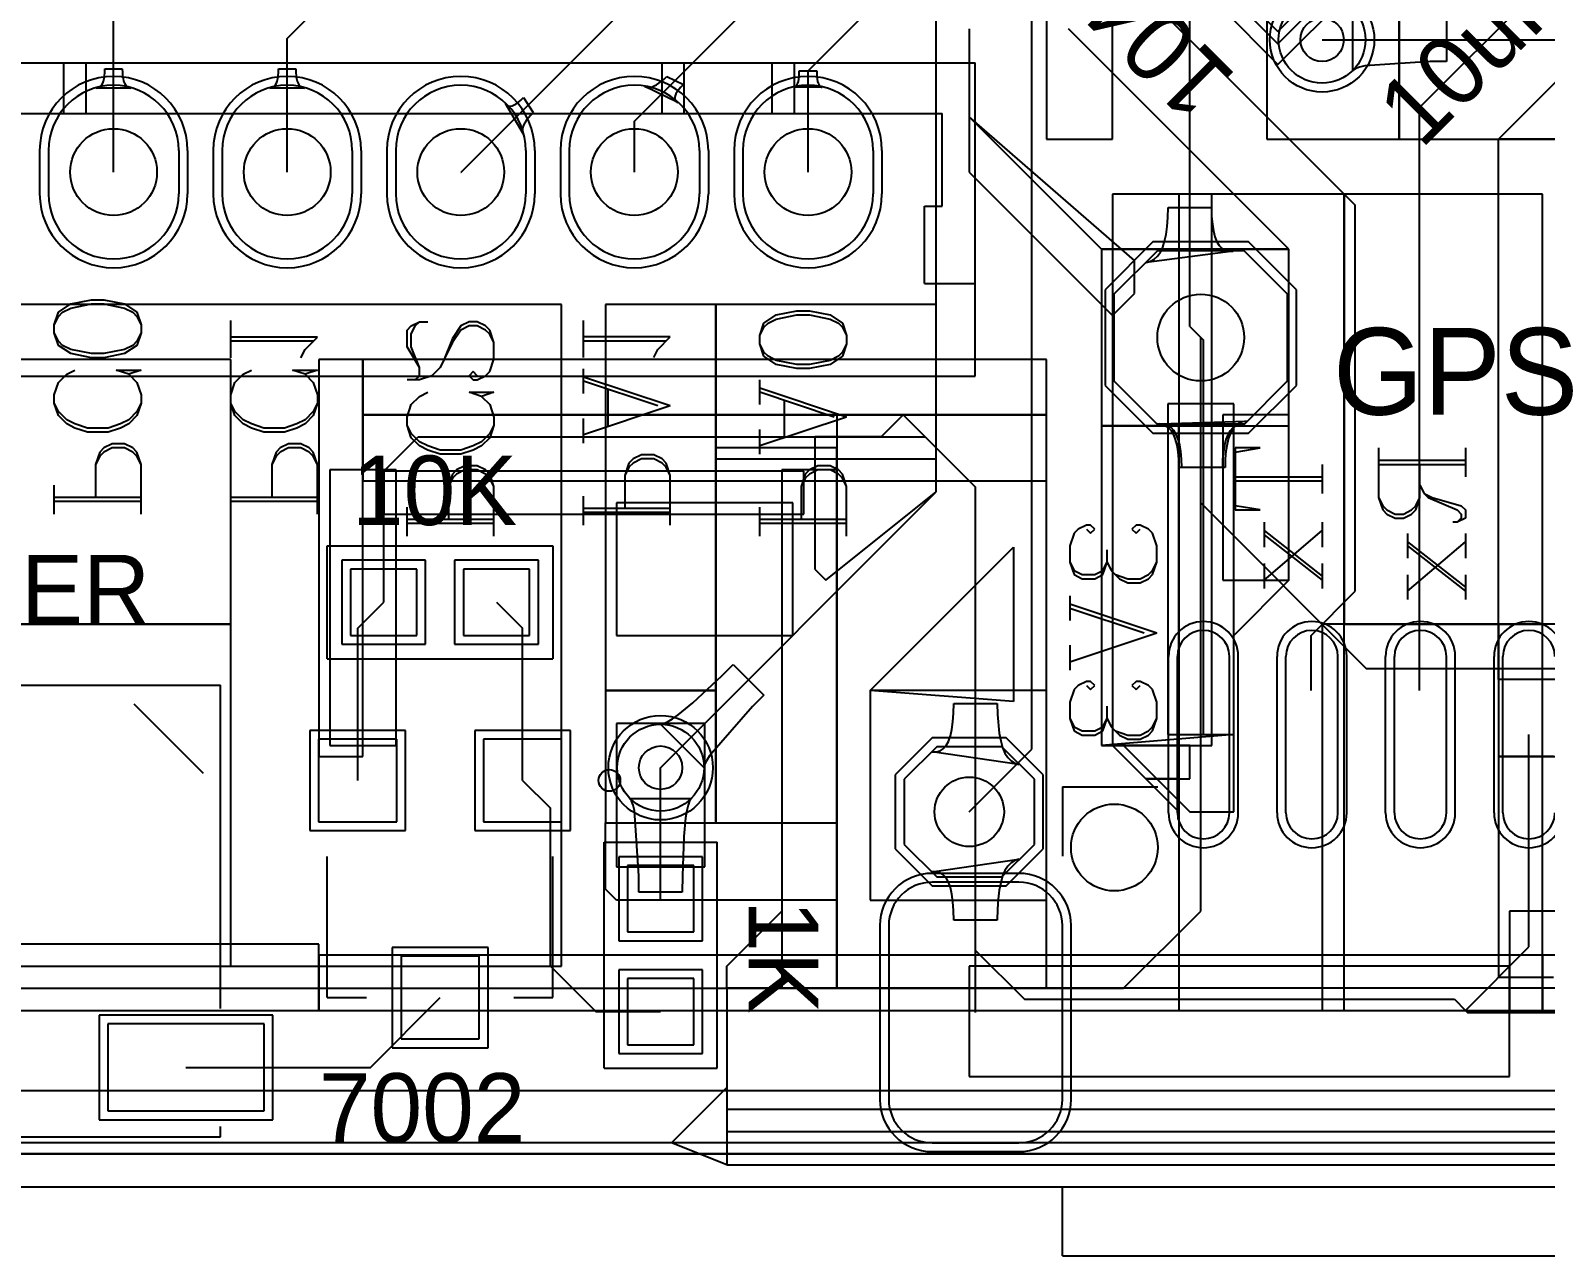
# Model space of a CAD drawing. Header units: millimetres. Extents: x 57.6 to 115.3, y 47.5 to 119.3.
# Drawn here: x 70.72 to 88.17, y 47.47 to 61.58 of the extents above; entities that cross this region are included whole.
import ezdxf

# ---------------------------------------------------------------- set-up
doc = ezdxf.new("R2010")
doc.units = ezdxf.units.MM
for name, color, linetype in [('BottomLayer', 5, 'Continuous'), ('BottomOverlay', 54, 'Continuous'), ('BottomSolder', 6, 'Continuous'), ('PadHoleLayer', 156, 'Continuous'), ('TopLayer', 1, 'Continuous'), ('TopOverlay', 2, 'Continuous'), ('TopSolder', 216, 'Continuous'), ('ViaHoleLayer', 16, 'Continuous')]:
    doc.layers.add(name, color=color, linetype=linetype)

msp = doc.modelspace()

# ---------------------------------------------------------------- linework, layer by layer
at = {"layer": 'BottomLayer'}
for p, q in [((81.153, 56.261), (81.153, 72.263)), ((82.256, 53.3), (82.256, 65.873)), ((82.423, 63.246), (82.423, 60.325)), ((83.185, 60.325), (83.185, 63.246)), ((84.074, 58.166), (84.074, 62.357)), ((84.963, 61.976), (84.963, 60.325)), ((86.487, 60.325), (86.487, 61.976)), ((86.487, 61.976), (86.487, 60.325)), ((85.951, 61.114), (85.951, 61.822)), ((87.031, 61.718), (87.031, 61.218)), ((85.598, 61.468), (92.075, 61.468)), ((85.981, 61.134), (85.951, 61.114)), ((86.028, 61.152), (85.981, 61.134)), ((86.092, 61.167), (86.028, 61.152)), ((86.845, 61.217), (86.092, 61.167)), ((87.031, 61.218), (86.845, 61.217)), ((82.423, 60.325), (83.185, 60.325)), ((84.963, 60.325), (86.487, 60.325)), ((86.487, 60.325), (91.948, 60.325)), ((70.926, 60.194), (70.926, 59.694)), ((72.426, 60.194), (72.426, 59.694)), ((72.926, 60.194), (72.926, 59.694)), ((74.426, 60.194), (74.426, 59.694)), ((74.926, 60.194), (74.926, 59.694)), ((76.426, 60.194), (76.426, 59.694)), ((76.926, 60.194), (76.926, 59.694)), ((78.426, 60.194), (78.426, 59.694)), ((78.926, 60.194), (78.926, 59.694)), ((80.426, 60.194), (80.426, 59.694)), ((83.185, 59.69), (83.185, 53.34)), ((84.328, 59.69), (83.185, 59.69)), ((83.822, 59.422), (83.824, 59.536)), ((83.824, 59.536), (84.324, 59.536)), ((83.947, 59.69), (83.947, 50.292)), ((85.852, 59.69), (83.947, 59.69)), ((84.324, 59.536), (84.326, 59.434)), ((84.328, 53.34), (84.328, 59.69)), ((85.852, 50.292), (85.852, 59.69)), ((85.852, 59.69), (85.852, 54.737)), ((88.138, 59.69), (85.852, 59.69)), ((88.138, 54.737), (88.138, 59.69)), ((83.814, 59.319), (83.822, 59.422)), ((84.326, 59.434), (84.334, 59.344)), ((83.784, 59.147), (83.802, 59.227)), ((83.802, 59.227), (83.814, 59.319)), ((84.334, 59.344), (84.346, 59.266)), ((84.346, 59.266), (84.364, 59.198)), ((84.364, 59.198), (84.386, 59.142)), ((83.701, 59.039), (83.201, 58.539)), ((84.574, 59.033), (83.576, 58.905)), ((84.701, 59.039), (83.701, 59.039)), ((83.703, 58.975), (83.735, 59.021)), ((83.735, 59.021), (83.762, 59.079)), ((83.762, 59.079), (83.784, 59.147)), ((84.386, 59.142), (84.414, 59.098)), ((84.414, 59.098), (84.446, 59.065)), ((84.446, 59.065), (84.484, 59.043)), ((84.484, 59.043), (84.526, 59.032)), ((84.526, 59.032), (84.574, 59.033)), ((85.201, 58.539), (84.701, 59.039)), ((83.576, 58.905), (83.623, 58.917)), ((83.623, 58.917), (83.665, 58.941)), ((83.665, 58.941), (83.703, 58.975)), ((83.201, 58.539), (83.201, 57.539)), ((85.201, 57.539), (85.201, 58.539)), ((76.835, 58.42), (67.818, 58.42)), ((76.835, 50.8), (76.835, 58.42)), ((77.343, 58.42), (77.343, 53.975)), ((78.613, 58.42), (77.343, 58.42)), ((78.613, 53.975), (78.613, 58.42)), ((78.613, 58.42), (78.613, 56.642)), ((81.153, 58.42), (78.613, 58.42)), ((81.153, 56.642), (81.153, 58.42)), ((84.074, 58.166), (84.201, 58.039)), ((84.201, 56.134), (84.201, 58.039)), ((83.201, 57.539), (83.701, 57.039)), ((84.701, 57.039), (85.201, 57.539)), ((80.772, 57.15), (80.518, 56.896)), ((81.153, 56.769), (80.772, 57.15)), ((83.701, 57.039), (84.701, 57.039)), ((83.75, 57.041), (83.703, 57.046)), ((83.703, 57.046), (84.699, 57.046)), ((83.792, 57.026), (83.75, 57.041)), ((83.83, 57.001), (83.792, 57.026)), ((83.862, 56.965), (83.83, 57.001)), ((83.889, 56.92), (83.862, 56.965)), ((83.911, 56.865), (83.889, 56.92)), ((84.513, 56.92), (84.491, 56.865)), ((84.54, 56.965), (84.513, 56.92)), ((84.572, 57.001), (84.54, 56.965)), ((84.61, 57.026), (84.572, 57.001)), ((84.652, 57.041), (84.61, 57.026)), ((84.699, 57.046), (84.652, 57.041)), ((78.613, 56.769), (78.613, 52.451)), ((80.01, 56.769), (78.613, 56.769)), ((80.518, 56.896), (79.756, 56.896)), ((79.756, 56.896), (79.756, 55.372)), ((80.01, 52.451), (80.01, 56.769)), ((81.153, 56.261), (81.153, 56.769)), ((83.929, 56.799), (83.911, 56.865)), ((83.941, 56.724), (83.929, 56.799)), ((84.473, 56.799), (84.461, 56.724)), ((84.491, 56.865), (84.473, 56.799)), ((78.613, 56.642), (81.153, 56.642)), ((83.949, 56.638), (83.941, 56.724)), ((83.951, 56.542), (83.949, 56.638)), ((84.453, 56.638), (84.451, 56.542)), ((84.461, 56.724), (84.453, 56.638)), ((84.451, 56.542), (83.951, 56.542)), ((77.978, 53.086), (81.153, 56.261)), ((79.883, 55.245), (81.153, 56.261)), ((84.201, 56.134), (86.106, 54.229)), ((84.201, 51.435), (84.201, 56.134)), ((80.391, 53.975), (82.042, 55.626)), ((82.042, 55.626), (82.042, 53.848)), ((79.756, 55.372), (79.883, 55.245)), ((85.598, 54.737), (85.598, 50.292)), ((88.138, 54.737), (85.598, 54.737)), ((85.852, 54.737), (88.138, 54.737)), ((88.138, 50.292), (88.138, 54.737)), ((78.349, 53.834), (78.682, 54.145)), ((78.682, 54.145), (78.815, 54.276)), ((78.815, 54.276), (79.168, 53.923)), ((86.106, 54.229), (88.646, 54.229)), ((77.343, 53.975), (77.343, 52.451)), ((78.613, 53.975), (77.343, 53.975)), ((77.343, 53.975), (78.613, 53.975)), ((78.613, 52.451), (78.613, 53.975)), ((80.391, 53.975), (80.391, 51.562)), ((82.423, 53.975), (80.391, 53.975)), ((82.042, 53.848), (80.391, 53.975)), ((82.423, 51.562), (82.423, 53.975)), ((78.182, 53.696), (78.349, 53.834)), ((79.037, 53.79), (78.54, 53.223)), ((79.168, 53.923), (79.037, 53.79)), ((78.012, 53.593), (78.058, 53.614)), ((78.058, 53.614), (78.115, 53.648)), ((78.115, 53.648), (78.182, 53.696)), ((77.978, 53.586), (78.012, 53.593)), ((78.478, 53.086), (77.978, 53.586)), ((81.159, 53.328), (80.784, 52.953)), ((81.909, 53.328), (81.159, 53.328)), ((81.534, 52.578), (82.256, 53.3)), ((82.284, 52.953), (81.909, 53.328)), ((83.185, 53.34), (84.328, 53.34)), ((84.074, 53.34), (83.185, 53.34)), ((83.185, 53.34), (83.566, 52.959)), ((84.074, 52.959), (84.074, 53.34)), ((78.485, 53.12), (78.478, 53.086)), ((78.506, 53.166), (78.485, 53.12)), ((78.54, 53.223), (78.506, 53.166)), ((80.784, 52.953), (80.784, 52.203)), ((82.284, 52.203), (82.284, 52.953)), ((83.566, 52.959), (84.074, 52.959)), ((83.947, 52.959), (83.566, 52.959)), ((83.566, 52.959), (83.947, 52.578)), ((83.947, 52.578), (83.947, 52.959)), ((77.343, 52.451), (78.613, 52.451)), ((77.343, 52.451), (80.01, 52.451)), ((77.343, 51.689), (77.343, 52.451)), ((78.613, 52.451), (80.01, 52.451)), ((80.01, 52.451), (80.01, 51.562)), ((80.784, 52.203), (81.159, 51.828)), ((81.909, 51.828), (82.284, 52.203)), ((77.47, 51.562), (77.343, 51.689)), ((81.159, 51.828), (81.909, 51.828)), ((80.01, 51.562), (77.47, 51.562)), ((80.391, 51.562), (82.423, 51.562)), ((83.312, 50.546), (84.201, 51.435)), ((74.041, 51.054), (67.31, 51.054)), ((74.041, 50.292), (74.041, 51.054)), ((74.041, 50.927), (74.041, 50.292)), ((88.138, 50.927), (74.041, 50.927)), ((88.138, 50.292), (88.138, 50.927)), ((88.138, 50.927), (88.138, 50.292)), ((92.202, 50.927), (88.138, 50.927)), ((67.818, 50.8), (76.835, 50.8)), ((68.453, 50.546), (83.312, 50.546)), ((67.31, 50.292), (74.041, 50.292)), ((74.041, 50.292), (88.138, 50.292)), ((83.947, 50.292), (85.852, 50.292)), ((85.598, 50.292), (88.138, 50.292)), ((88.138, 50.292), (92.202, 50.292)), ((66.837, 49.368), (106.645, 49.368)), ((64.643, 48.641), (107.442, 48.641)), ((108.585, 48.641), (66.802, 48.641)), ((66.802, 48.26), (108.585, 48.26))]:
    msp.add_line(p, q, dxfattribs=at)
for centre in [(85.598, 61.468), (77.978, 53.086), (83.206, 52.167)]:
    msp.add_circle(centre, 0.5, dxfattribs=at)
for centre, start, end in [((71.676, 60.194), 0, 180), ((73.676, 60.194), 0, 180), ((75.676, 60.194), 0, 180), ((77.676, 60.194), 0, 180), ((79.676, 60.194), 0, 180), ((71.676, 59.694), 180, 0), ((73.676, 59.694), 180, 0), ((75.676, 59.694), 180, 0), ((77.676, 59.694), 180, 0), ((79.676, 59.694), 180, 0)]:
    msp.add_arc(centre, 0.75, start, end, dxfattribs=at)
at = {"layer": 'BottomOverlay'}
for p, q in [((70.993, 58.187), (71.041, 58.33)), ((71.041, 58.33), (71.183, 58.426)), ((71.041, 58.283), (71.088, 58.33)), ((71.088, 58.33), (71.183, 58.378)), ((71.183, 58.426), (71.421, 58.473)), ((71.183, 58.378), (71.421, 58.426)), ((71.421, 58.473), (71.564, 58.473)), ((71.421, 58.426), (71.564, 58.426)), ((71.564, 58.473), (71.802, 58.426)), ((71.564, 58.426), (71.802, 58.378)), ((71.802, 58.426), (71.945, 58.33)), ((71.802, 58.378), (71.898, 58.33)), ((71.898, 58.33), (71.945, 58.283)), ((71.945, 58.33), (71.993, 58.187)), ((79.311, 58.3), (79.549, 58.348)), ((79.549, 58.348), (79.692, 58.348)), ((79.692, 58.348), (79.93, 58.3)), ((70.993, 58.187), (71.041, 58.283)), ((70.993, 58.092), (70.993, 58.187)), ((71.945, 58.283), (71.993, 58.187)), ((71.993, 58.187), (71.993, 58.092)), ((73.025, 57.807), (73.025, 58.235)), ((75.057, 58.124), (75.105, 58.172)), ((75.105, 58.172), (75.2, 58.219)), ((75.105, 58.076), (75.152, 58.172)), ((75.152, 58.172), (75.2, 58.219)), ((75.2, 58.219), (75.295, 58.219)), ((75.676, 58.172), (75.581, 58.029)), ((75.771, 58.219), (75.676, 58.172)), ((75.771, 58.172), (75.676, 58.124)), ((75.866, 58.219), (75.771, 58.219)), ((75.866, 58.172), (75.771, 58.172)), ((75.962, 58.172), (75.866, 58.219)), ((75.962, 58.124), (75.866, 58.172)), ((76.009, 58.124), (75.962, 58.172)), ((77.089, 57.808), (77.089, 58.237)), ((79.121, 58.062), (79.169, 58.205)), ((79.121, 58.062), (79.169, 58.157)), ((79.169, 58.205), (79.311, 58.3)), ((79.169, 58.157), (79.216, 58.205)), ((79.216, 58.205), (79.311, 58.252)), ((79.311, 58.252), (79.549, 58.3)), ((79.549, 58.3), (79.692, 58.3)), ((79.692, 58.3), (79.93, 58.252)), ((79.93, 58.3), (80.073, 58.205)), ((79.93, 58.252), (80.026, 58.205)), ((80.026, 58.205), (80.073, 58.157)), ((80.073, 58.205), (80.121, 58.062)), ((80.073, 58.157), (80.121, 58.062)), ((71.041, 57.949), (70.993, 58.092)), ((71.041, 57.997), (70.993, 58.092)), ((71.088, 57.949), (71.041, 57.997)), ((71.945, 57.997), (71.898, 57.949)), ((71.993, 58.092), (71.945, 57.949)), ((71.993, 58.092), (71.945, 57.997)), ((74.025, 58.045), (73.025, 58.045)), ((73.977, 57.997), (73.025, 57.997)), ((73.882, 57.902), (74.025, 58.045)), ((75.057, 57.933), (75.057, 58.124)), ((75.105, 57.933), (75.105, 58.076)), ((75.581, 58.029), (75.485, 57.791)), ((75.581, 57.981), (75.485, 57.791)), ((75.676, 58.124), (75.581, 57.981)), ((76.009, 58.076), (75.962, 58.124)), ((76.057, 57.981), (76.009, 58.124)), ((76.057, 57.981), (76.009, 58.076)), ((76.057, 57.791), (76.057, 57.981)), ((78.089, 58.046), (77.089, 58.046)), ((78.041, 57.999), (77.089, 57.999)), ((77.946, 57.903), (78.089, 58.046)), ((79.121, 57.967), (79.121, 58.062)), ((79.169, 57.824), (79.121, 57.967)), ((79.169, 57.872), (79.121, 57.967)), ((80.121, 57.967), (80.073, 57.824)), ((80.121, 57.967), (80.073, 57.872)), ((80.121, 58.062), (80.121, 57.967)), ((71.183, 57.854), (71.041, 57.949)), ((71.183, 57.902), (71.088, 57.949)), ((71.421, 57.854), (71.183, 57.902)), ((71.421, 57.807), (71.183, 57.854)), ((71.564, 57.854), (71.421, 57.854)), ((71.564, 57.807), (71.421, 57.807)), ((71.802, 57.902), (71.564, 57.854)), ((71.802, 57.854), (71.564, 57.807)), ((71.945, 57.949), (71.802, 57.854)), ((71.898, 57.949), (71.802, 57.902)), ((73.834, 57.807), (73.882, 57.902)), ((75.2, 57.695), (75.057, 57.933)), ((75.2, 57.695), (75.105, 57.933)), ((75.485, 57.791), (75.438, 57.695)), ((76.009, 57.648), (76.057, 57.791)), ((77.898, 57.808), (77.946, 57.903)), ((79.216, 57.824), (79.169, 57.872)), ((79.311, 57.729), (79.169, 57.824)), ((79.311, 57.776), (79.216, 57.824)), ((80.073, 57.824), (79.93, 57.729)), ((80.026, 57.824), (79.93, 57.776)), ((80.073, 57.872), (80.026, 57.824)), ((71.041, 57.521), (71.136, 57.616)), ((71.136, 57.616), (71.231, 57.664)), ((71.85, 57.616), (71.707, 57.664)), ((71.707, 57.664), (71.993, 57.664)), ((71.993, 57.664), (71.85, 57.616)), ((71.85, 57.616), (71.945, 57.521)), ((73.073, 57.521), (73.168, 57.616)), ((73.168, 57.616), (73.263, 57.664)), ((73.882, 57.616), (73.739, 57.664)), ((73.739, 57.664), (74.025, 57.664)), ((74.025, 57.664), (73.882, 57.616)), ((73.882, 57.616), (73.977, 57.521)), ((75.2, 57.6), (75.2, 57.695)), ((75.438, 57.695), (75.343, 57.6)), ((75.819, 57.648), (75.771, 57.6)), ((75.866, 57.6), (75.819, 57.648)), ((75.962, 57.6), (76.009, 57.648)), ((77.089, 57.394), (77.089, 57.68)), ((79.549, 57.729), (79.311, 57.776)), ((79.549, 57.681), (79.311, 57.729)), ((79.692, 57.729), (79.549, 57.729)), ((79.692, 57.681), (79.549, 57.681)), ((79.93, 57.776), (79.692, 57.729)), ((79.93, 57.729), (79.692, 57.681)), ((70.993, 57.378), (71.041, 57.521)), ((71.945, 57.521), (71.993, 57.378)), ((73.025, 57.378), (73.073, 57.521)), ((73.977, 57.521), (74.025, 57.378)), ((75.2, 57.553), (75.057, 57.553)), ((75.152, 57.553), (75.2, 57.6)), ((75.343, 57.6), (75.2, 57.553)), ((75.771, 57.6), (75.819, 57.553)), ((75.819, 57.553), (75.866, 57.553)), ((75.866, 57.553), (75.962, 57.6)), ((78.089, 57.251), (77.089, 57.584)), ((77.946, 57.251), (77.089, 57.537)), ((77.375, 57.013), (77.375, 57.442)), ((79.121, 57.267), (79.121, 57.553)), ((80.121, 57.124), (79.121, 57.457)), ((70.993, 57.283), (70.993, 57.378)), ((71.041, 57.14), (70.993, 57.283)), ((71.041, 57.188), (70.993, 57.283)), ((71.993, 57.283), (71.945, 57.14)), ((71.993, 57.283), (71.945, 57.188)), ((71.993, 57.378), (71.993, 57.283)), ((73.025, 57.283), (73.025, 57.378)), ((73.073, 57.14), (73.025, 57.283)), ((73.073, 57.188), (73.025, 57.283)), ((74.025, 57.283), (73.977, 57.14)), ((74.025, 57.283), (73.977, 57.188)), ((74.025, 57.378), (74.025, 57.283)), ((75.057, 57.124), (75.105, 57.267)), ((75.105, 57.267), (75.2, 57.362)), ((75.2, 57.362), (75.295, 57.41)), ((75.914, 57.362), (75.771, 57.41)), ((75.771, 57.41), (76.057, 57.41)), ((76.057, 57.41), (75.914, 57.362)), ((75.914, 57.362), (76.009, 57.267)), ((76.009, 57.267), (76.057, 57.124)), ((79.978, 57.124), (79.121, 57.41)), ((79.407, 56.886), (79.407, 57.315)), ((71.136, 57.092), (71.041, 57.188)), ((71.136, 57.045), (71.041, 57.14)), ((71.231, 57.045), (71.136, 57.092)), ((71.85, 57.092), (71.755, 57.045)), ((71.945, 57.188), (71.85, 57.092)), ((71.945, 57.14), (71.85, 57.045)), ((73.168, 57.092), (73.073, 57.188)), ((73.168, 57.045), (73.073, 57.14)), ((73.263, 57.045), (73.168, 57.092)), ((73.882, 57.092), (73.787, 57.045)), ((73.977, 57.188), (73.882, 57.092)), ((73.977, 57.14), (73.882, 57.045)), ((75.057, 57.029), (75.057, 57.124)), ((76.057, 57.124), (76.057, 57.029)), ((78.089, 57.251), (77.089, 56.918)), ((77.089, 56.823), (77.089, 57.108)), ((80.121, 57.124), (79.121, 56.791)), ((71.231, 56.997), (71.136, 57.045)), ((71.374, 56.997), (71.231, 57.045)), ((71.374, 56.95), (71.231, 56.997)), ((71.612, 56.997), (71.374, 56.997)), ((71.612, 56.95), (71.374, 56.95)), ((71.755, 57.045), (71.612, 56.997)), ((71.755, 56.997), (71.612, 56.95)), ((71.85, 57.045), (71.755, 56.997)), ((73.263, 56.997), (73.168, 57.045)), ((73.406, 56.997), (73.263, 57.045)), ((73.406, 56.95), (73.263, 56.997)), ((73.644, 56.997), (73.406, 56.997)), ((73.644, 56.95), (73.406, 56.95)), ((73.787, 57.045), (73.644, 56.997)), ((73.787, 56.997), (73.644, 56.95)), ((73.882, 57.045), (73.787, 56.997)), ((75.105, 56.886), (75.057, 57.029)), ((75.105, 56.934), (75.057, 57.029)), ((75.2, 56.838), (75.105, 56.934)), ((76.009, 56.934), (75.914, 56.838)), ((76.057, 57.029), (76.009, 56.886)), ((76.057, 57.029), (76.009, 56.934)), ((79.121, 56.696), (79.121, 56.981)), ((71.564, 56.769), (71.517, 56.721)), ((71.66, 56.816), (71.564, 56.769)), ((71.66, 56.769), (71.564, 56.721)), ((71.802, 56.816), (71.66, 56.816)), ((71.802, 56.769), (71.66, 56.769)), ((71.898, 56.769), (71.802, 56.816)), ((71.898, 56.721), (71.802, 56.769)), ((71.945, 56.721), (71.898, 56.769)), ((73.596, 56.769), (73.549, 56.721)), ((73.692, 56.816), (73.596, 56.769)), ((73.692, 56.769), (73.596, 56.721)), ((73.834, 56.816), (73.692, 56.816)), ((73.834, 56.769), (73.692, 56.769)), ((73.93, 56.769), (73.834, 56.816)), ((73.93, 56.721), (73.834, 56.769)), ((73.977, 56.721), (73.93, 56.769)), ((75.2, 56.791), (75.105, 56.886)), ((75.295, 56.791), (75.2, 56.838)), ((75.295, 56.743), (75.2, 56.791)), ((75.438, 56.743), (75.295, 56.791)), ((75.438, 56.696), (75.295, 56.743)), ((75.676, 56.743), (75.438, 56.743)), ((75.819, 56.791), (75.676, 56.743)), ((75.819, 56.743), (75.676, 56.696)), ((75.914, 56.838), (75.819, 56.791)), ((75.914, 56.791), (75.819, 56.743)), ((76.009, 56.886), (75.914, 56.791)), ((71.517, 56.721), (71.469, 56.578)), ((71.517, 56.674), (71.469, 56.578)), ((71.469, 56.578), (71.469, 56.197)), ((71.564, 56.721), (71.517, 56.674)), ((71.945, 56.674), (71.898, 56.721)), ((71.993, 56.578), (71.945, 56.721)), ((71.993, 56.578), (71.945, 56.674)), ((71.993, 56.007), (71.993, 56.578)), ((73.549, 56.721), (73.501, 56.578)), ((73.549, 56.674), (73.501, 56.578)), ((73.501, 56.578), (73.501, 56.197)), ((73.596, 56.721), (73.549, 56.674)), ((73.977, 56.674), (73.93, 56.721)), ((74.025, 56.578), (73.977, 56.721)), ((74.025, 56.578), (73.977, 56.674)), ((74.025, 56.007), (74.025, 56.578)), ((75.676, 56.696), (75.438, 56.696)), ((77.613, 56.594), (77.565, 56.451)), ((77.66, 56.642), (77.613, 56.594)), ((77.66, 56.594), (77.613, 56.547)), ((77.756, 56.689), (77.66, 56.642)), ((77.756, 56.642), (77.66, 56.594)), ((77.898, 56.689), (77.756, 56.689)), ((77.898, 56.642), (77.756, 56.642)), ((77.994, 56.642), (77.898, 56.689)), ((77.994, 56.594), (77.898, 56.642)), ((78.041, 56.594), (77.994, 56.642)), ((78.041, 56.547), (77.994, 56.594)), ((78.089, 56.451), (78.041, 56.594)), ((75.581, 56.467), (75.533, 56.324)), ((75.581, 56.42), (75.533, 56.324)), ((75.628, 56.515), (75.581, 56.467)), ((75.628, 56.467), (75.581, 56.42)), ((75.724, 56.562), (75.628, 56.515)), ((75.724, 56.515), (75.628, 56.467)), ((75.866, 56.562), (75.724, 56.562)), ((75.866, 56.515), (75.724, 56.515)), ((75.962, 56.515), (75.866, 56.562)), ((75.962, 56.467), (75.866, 56.515)), ((76.009, 56.467), (75.962, 56.515)), ((76.009, 56.42), (75.962, 56.467)), ((76.057, 56.324), (76.009, 56.467)), ((76.057, 56.324), (76.009, 56.42)), ((77.613, 56.547), (77.565, 56.451)), ((77.565, 56.451), (77.565, 56.07)), ((78.089, 56.451), (78.041, 56.547)), ((78.089, 55.88), (78.089, 56.451)), ((79.645, 56.467), (79.597, 56.324)), ((79.645, 56.42), (79.597, 56.324)), ((79.692, 56.515), (79.645, 56.467)), ((79.692, 56.467), (79.645, 56.42)), ((79.788, 56.562), (79.692, 56.515)), ((79.788, 56.515), (79.692, 56.467)), ((79.93, 56.562), (79.788, 56.562)), ((79.93, 56.515), (79.788, 56.515)), ((80.026, 56.515), (79.93, 56.562)), ((80.026, 56.467), (79.93, 56.515)), ((80.073, 56.467), (80.026, 56.515)), ((80.073, 56.42), (80.026, 56.467)), ((80.121, 56.324), (80.073, 56.467)), ((80.121, 56.324), (80.073, 56.42)), ((70.993, 56.007), (70.993, 56.34)), ((73.025, 56.007), (73.025, 56.34)), ((75.533, 56.324), (75.533, 55.943)), ((76.057, 55.753), (76.057, 56.324)), ((79.597, 56.324), (79.597, 55.943)), ((80.121, 55.753), (80.121, 56.324)), ((71.993, 56.197), (70.993, 56.197)), ((71.993, 56.15), (70.993, 56.15)), ((74.025, 56.197), (73.025, 56.197)), ((74.025, 56.15), (73.025, 56.15)), ((75.057, 55.753), (75.057, 56.086)), ((77.089, 55.88), (77.089, 56.213)), ((78.089, 56.07), (77.089, 56.07)), ((79.121, 55.753), (79.121, 56.086)), ((76.057, 55.943), (75.057, 55.943)), ((76.057, 55.896), (75.057, 55.896)), ((78.089, 56.023), (77.089, 56.023)), ((80.121, 55.943), (79.121, 55.943)), ((80.121, 55.896), (79.121, 55.896))]:
    msp.add_line(p, q, dxfattribs=at)
at = {"layer": 'BottomSolder'}
for p, q in [((70.824, 60.194), (70.824, 59.694)), ((72.528, 60.194), (72.528, 59.694)), ((72.824, 60.194), (72.824, 59.694)), ((74.528, 60.194), (74.528, 59.694)), ((74.824, 60.194), (74.824, 59.694)), ((76.528, 60.194), (76.528, 59.694)), ((76.824, 60.194), (76.824, 59.694)), ((78.528, 60.194), (78.528, 59.694)), ((78.824, 60.194), (78.824, 59.694)), ((80.528, 60.194), (80.528, 59.694)), ((83.65, 59.141), (83.099, 58.59)), ((84.752, 59.141), (83.65, 59.141)), ((85.303, 58.59), (84.752, 59.141)), ((83.099, 58.59), (83.099, 57.488)), ((85.303, 57.488), (85.303, 58.59)), ((83.099, 57.488), (83.65, 56.937)), ((84.752, 56.937), (85.303, 57.488)), ((83.65, 56.937), (84.752, 56.937)), ((81.108, 53.43), (80.682, 53.004)), ((81.96, 53.43), (81.108, 53.43)), ((82.386, 53.004), (81.96, 53.43)), ((80.682, 53.004), (80.682, 52.152)), ((82.386, 52.152), (82.386, 53.004)), ((80.682, 52.152), (81.108, 51.726)), ((81.96, 51.726), (82.386, 52.152)), ((81.108, 51.726), (81.96, 51.726))]:
    msp.add_line(p, q, dxfattribs=at)
for centre in [(85.598, 61.468), (77.978, 53.086)]:
    msp.add_circle(centre, 0.602, dxfattribs=at)
for centre, start, end in [((71.676, 60.194), 0, 180), ((73.676, 60.194), 0, 180), ((75.676, 60.194), 0, 180), ((77.676, 60.194), 0, 180), ((79.676, 60.194), 0, 180), ((71.676, 59.694), 180, 0), ((73.676, 59.694), 180, 0), ((75.676, 59.694), 180, 0), ((77.676, 59.694), 180, 0), ((79.676, 59.694), 180, 0)]:
    msp.add_arc(centre, 0.852, start, end, dxfattribs=at)
at = {"layer": 'PadHoleLayer'}
for centre, radius in [((71.676, 59.944), 0.5), ((73.676, 59.944), 0.5), ((75.676, 59.944), 0.5), ((77.676, 59.944), 0.5), ((79.676, 59.944), 0.5), ((84.201, 58.039), 0.5), ((81.534, 52.578), 0.4), ((83.206, 52.167), 0.5)]:
    msp.add_circle(centre, radius, dxfattribs=at)
at = {"layer": 'TopLayer'}
for p, q in [((75.682, 59.944), (84.716, 68.979)), ((79.676, 61.11), (86.131, 67.564)), ((82.677, 62.865), (85.979, 59.563)), ((86.721, 60.686), (89.03, 62.995)), ((87.63, 60.325), (90.297, 62.992)), ((71.676, 59.944), (71.676, 62.151)), ((77.676, 60.531), (79.375, 62.23)), ((73.676, 61.484), (74.295, 62.103)), ((84.551, 62.103), (85.09, 61.564)), ((85.09, 61.564), (85.629, 62.103)), ((73.676, 59.944), (73.676, 61.484)), ((81.534, 61.595), (81.534, 60.579)), ((85.217, 59.055), (82.677, 61.595)), ((71.575, 61.092), (71.576, 61.135)), ((71.576, 61.135), (71.776, 61.135)), ((71.776, 61.135), (71.777, 61.092)), ((73.575, 61.092), (73.576, 61.135)), ((73.576, 61.135), (73.776, 61.135)), ((73.776, 61.135), (73.777, 61.092)), ((79.575, 61.074), (79.576, 61.11)), ((79.576, 61.11), (79.776, 61.11)), ((79.676, 59.944), (79.676, 61.11)), ((79.776, 61.11), (79.777, 61.074)), ((71.513, 60.92), (71.527, 60.931)), ((71.527, 60.931), (71.54, 60.947)), ((71.54, 60.947), (71.551, 60.967)), ((71.551, 60.967), (71.56, 60.992)), ((71.56, 60.992), (71.567, 61.021)), ((71.567, 61.021), (71.572, 61.054)), ((71.572, 61.054), (71.575, 61.092)), ((71.777, 61.092), (71.78, 61.054)), ((71.78, 61.054), (71.785, 61.021)), ((71.785, 61.021), (71.792, 60.992)), ((71.792, 60.992), (71.801, 60.967)), ((71.801, 60.967), (71.812, 60.947)), ((71.812, 60.947), (71.825, 60.931)), ((71.825, 60.931), (71.839, 60.92)), ((73.513, 60.92), (73.527, 60.931)), ((73.527, 60.931), (73.54, 60.947)), ((73.54, 60.947), (73.551, 60.967)), ((73.551, 60.967), (73.56, 60.992)), ((73.56, 60.992), (73.567, 61.021)), ((73.567, 61.021), (73.572, 61.054)), ((73.572, 61.054), (73.575, 61.092)), ((73.777, 61.092), (73.78, 61.054)), ((73.78, 61.054), (73.785, 61.021)), ((73.785, 61.021), (73.792, 60.992)), ((73.792, 60.992), (73.801, 60.967)), ((73.801, 60.967), (73.812, 60.947)), ((73.812, 60.947), (73.825, 60.931)), ((73.825, 60.931), (73.839, 60.92)), ((78.175, 60.747), (77.795, 60.93)), ((77.795, 60.93), (77.814, 60.923)), ((77.88, 60.927), (77.905, 60.936)), ((77.905, 60.936), (77.931, 60.95)), ((77.931, 60.95), (77.959, 60.968)), ((77.959, 60.968), (77.988, 60.99)), ((77.988, 60.99), (78.018, 61.016)), ((78.018, 61.016), (78.049, 61.046)), ((78.049, 61.046), (78.241, 60.954)), ((78.241, 60.954), (78.211, 60.923)), ((79.524, 60.923), (79.535, 60.929)), ((79.535, 60.929), (79.544, 60.938)), ((79.544, 60.938), (79.553, 60.952)), ((79.553, 60.952), (79.56, 60.969)), ((79.56, 60.969), (79.566, 60.989)), ((79.566, 60.989), (79.57, 61.014)), ((79.57, 61.014), (79.573, 61.042)), ((79.573, 61.042), (79.575, 61.074)), ((79.777, 61.074), (79.782, 61.014)), ((79.782, 61.014), (79.786, 60.989)), ((79.786, 60.989), (79.792, 60.969)), ((79.792, 60.969), (79.799, 60.952)), ((79.799, 60.952), (79.808, 60.938)), ((79.808, 60.938), (79.817, 60.929)), ((79.817, 60.929), (79.828, 60.923)), ((71.477, 60.911), (71.496, 60.913)), ((71.875, 60.911), (71.477, 60.911)), ((71.496, 60.913), (71.513, 60.92)), ((71.839, 60.92), (71.856, 60.913)), ((71.856, 60.913), (71.875, 60.911)), ((73.477, 60.911), (73.496, 60.913)), ((73.875, 60.911), (73.477, 60.911)), ((73.496, 60.913), (73.513, 60.92)), ((73.839, 60.92), (73.856, 60.913)), ((73.856, 60.913), (73.875, 60.911)), ((76.341, 60.75), (76.369, 60.774)), ((76.369, 60.774), (76.4, 60.803)), ((76.4, 60.803), (76.508, 60.629)), ((77.814, 60.923), (77.835, 60.92)), ((77.835, 60.92), (77.857, 60.921)), ((77.857, 60.921), (77.88, 60.927)), ((78.144, 60.822), (78.14, 60.802)), ((78.14, 60.802), (78.141, 60.785)), ((78.141, 60.785), (78.147, 60.77)), ((78.153, 60.844), (78.144, 60.822)), ((78.147, 60.77), (78.158, 60.757)), ((78.167, 60.868), (78.153, 60.844)), ((78.158, 60.757), (78.175, 60.747)), ((78.186, 60.894), (78.167, 60.868)), ((78.211, 60.923), (78.186, 60.894)), ((79.512, 60.922), (79.524, 60.923)), ((79.84, 60.922), (79.512, 60.922)), ((79.828, 60.923), (79.84, 60.922)), ((76.397, 60.379), (76.19, 60.735)), ((76.19, 60.735), (76.201, 60.719)), ((76.201, 60.719), (76.215, 60.709)), ((76.215, 60.709), (76.231, 60.703)), ((76.231, 60.703), (76.248, 60.703)), ((76.248, 60.703), (76.268, 60.707)), ((76.268, 60.707), (76.29, 60.717)), ((76.29, 60.717), (76.315, 60.731)), ((76.315, 60.731), (76.341, 60.75)), ((76.478, 60.597), (76.43, 60.538)), ((76.508, 60.629), (76.478, 60.597)), ((81.534, 60.579), (83.058, 59.055)), ((83.439, 58.928), (81.534, 60.579)), ((81.534, 60.579), (81.534, 59.944)), ((86.721, 53.975), (86.721, 60.686)), ((76.386, 60.438), (76.385, 60.417)), ((76.385, 60.417), (76.389, 60.397)), ((76.39, 60.461), (76.386, 60.438)), ((76.399, 60.485), (76.39, 60.461)), ((76.412, 60.511), (76.399, 60.485)), ((76.43, 60.538), (76.412, 60.511)), ((77.676, 59.944), (77.676, 60.531)), ((76.389, 60.397), (76.397, 60.379)), ((90.297, 60.325), (87.63, 60.325)), ((87.63, 54.102), (87.63, 60.325)), ((87.63, 60.325), (89.154, 60.325)), ((70.926, 60.194), (70.926, 59.694)), ((72.426, 60.194), (72.426, 59.694)), ((72.926, 60.194), (72.926, 59.694)), ((74.426, 60.194), (74.426, 59.694)), ((74.926, 60.194), (74.926, 59.694)), ((76.426, 60.194), (76.426, 59.694)), ((76.926, 60.194), (76.926, 59.694)), ((78.426, 60.194), (78.426, 59.694)), ((78.926, 60.194), (78.926, 59.694)), ((80.426, 60.194), (80.426, 59.694)), ((75.676, 59.944), (75.682, 59.944)), ((81.534, 59.944), (83.185, 58.293)), ((85.979, 55.118), (85.979, 59.563)), ((83.058, 59.055), (83.058, 57.023)), ((85.217, 59.055), (83.058, 59.055)), ((83.058, 59.055), (85.217, 59.055)), ((83.701, 59.039), (83.201, 58.539)), ((84.701, 59.039), (83.701, 59.039)), ((85.201, 58.539), (84.701, 59.039)), ((85.217, 57.023), (85.217, 59.055)), ((83.439, 58.547), (83.439, 58.928)), ((83.185, 58.293), (83.439, 58.547)), ((83.201, 58.539), (83.201, 57.539)), ((85.201, 57.539), (85.201, 58.539)), ((84.201, 58.039), (84.231, 58.009)), ((84.231, 53.467), (84.231, 58.009)), ((73.025, 57.785), (70.485, 57.785)), ((73.025, 54.737), (73.025, 57.785)), ((74.041, 57.785), (74.041, 53.213)), ((74.549, 57.785), (74.041, 57.785)), ((74.549, 53.213), (74.549, 57.785)), ((74.549, 57.785), (74.549, 57.15)), ((82.423, 57.785), (74.549, 57.785)), ((82.423, 57.15), (82.423, 57.785)), ((83.201, 57.539), (83.701, 57.039)), ((84.701, 57.039), (85.201, 57.539)), ((83.82, 57.277), (83.82, 53.467)), ((84.582, 57.277), (83.82, 57.277)), ((84.582, 53.467), (84.582, 57.277)), ((74.549, 57.15), (82.423, 57.15)), ((74.549, 57.15), (74.549, 56.388)), ((82.423, 57.15), (74.549, 57.15)), ((80.01, 57.15), (80.01, 50.546)), ((82.423, 57.15), (80.01, 57.15)), ((82.423, 50.546), (82.423, 57.15)), ((82.423, 56.388), (82.423, 57.15)), ((84.455, 57.15), (84.455, 55.245)), ((85.217, 57.15), (84.455, 57.15)), ((85.217, 55.245), (85.217, 57.15)), ((83.058, 57.023), (83.058, 53.34)), ((83.947, 57.023), (83.058, 57.023)), ((83.058, 57.023), (85.217, 57.023)), ((83.701, 57.039), (84.701, 57.039)), ((83.731, 57.045), (84.729, 57.076)), ((83.778, 57.042), (83.731, 57.045)), ((83.821, 57.028), (83.778, 57.042)), ((83.858, 57.003), (83.821, 57.028)), ((83.891, 56.969), (83.858, 57.003)), ((83.918, 56.923), (83.891, 56.969)), ((83.941, 56.868), (83.918, 56.923)), ((83.947, 53.34), (83.947, 57.023)), ((84.543, 56.939), (84.521, 56.88)), ((84.57, 56.987), (84.543, 56.939)), ((84.602, 57.025), (84.57, 56.987)), ((84.64, 57.052), (84.602, 57.025)), ((84.682, 57.069), (84.64, 57.052)), ((84.729, 57.076), (84.682, 57.069)), ((74.788, 56.5), (75.184, 56.896)), ((75.184, 56.896), (81.026, 56.896)), ((81.026, 56.896), (81.606, 56.316)), ((83.958, 56.802), (83.941, 56.868)), ((83.971, 56.726), (83.958, 56.802)), ((84.503, 56.811), (84.491, 56.732)), ((84.521, 56.88), (84.503, 56.811)), ((83.978, 56.639), (83.971, 56.726)), ((83.981, 56.542), (83.978, 56.639)), ((84.483, 56.642), (84.481, 56.542)), ((84.491, 56.732), (84.483, 56.642)), ((74.168, 56.515), (74.168, 53.34)), ((74.93, 56.515), (74.168, 56.515)), ((74.788, 54.991), (74.788, 56.5)), ((74.788, 56.5), (74.788, 56.007)), ((79.629, 56.5), (74.788, 56.5)), ((74.93, 53.34), (74.93, 56.515)), ((79.375, 56.515), (79.375, 50.546)), ((80.01, 56.515), (79.375, 56.515)), ((79.629, 56.007), (79.629, 56.5)), ((80.01, 50.546), (80.01, 56.515)), ((84.481, 56.542), (83.981, 56.542)), ((74.549, 56.388), (82.423, 56.388)), ((81.606, 50.982), (81.606, 56.316)), ((77.47, 56.134), (77.47, 54.61)), ((79.502, 56.134), (77.47, 56.134)), ((79.502, 54.61), (79.502, 56.134)), ((74.788, 56.007), (79.629, 56.007)), ((74.407, 55.372), (74.407, 54.61)), ((75.169, 55.372), (74.407, 55.372)), ((75.169, 54.61), (75.169, 55.372)), ((75.707, 55.372), (75.707, 54.61)), ((76.469, 55.372), (75.707, 55.372)), ((76.469, 54.61), (76.469, 55.372)), ((84.455, 55.245), (85.217, 55.245)), ((84.582, 55.245), (85.217, 55.245)), ((85.217, 55.245), (84.582, 54.61)), ((84.582, 54.61), (84.582, 55.245)), ((85.471, 54.61), (85.979, 55.118)), ((74.488, 54.691), (74.788, 54.991)), ((76.088, 54.991), (76.388, 54.691)), ((73.025, 54.737), (69.85, 54.737)), ((70.485, 54.737), (73.025, 54.737)), ((73.025, 50.8), (73.025, 54.737)), ((74.488, 52.939), (74.488, 54.691)), ((76.388, 52.939), (76.388, 54.691)), ((87.63, 54.737), (87.63, 53.213)), ((91.821, 54.737), (87.63, 54.737)), ((74.407, 54.61), (75.169, 54.61)), ((75.707, 54.61), (76.469, 54.61)), ((77.47, 54.61), (79.502, 54.61)), ((85.471, 53.975), (85.471, 54.61)), ((83.931, 52.567), (83.931, 54.367)), ((84.531, 52.567), (84.531, 54.367)), ((85.181, 52.567), (85.181, 54.367)), ((85.781, 52.567), (85.781, 54.367)), ((86.431, 52.567), (86.431, 54.367)), ((87.031, 52.567), (87.031, 54.367)), ((87.681, 52.567), (87.681, 54.367)), ((91.059, 54.102), (87.63, 54.102)), ((81.354, 53.713), (81.356, 53.825)), ((81.356, 53.825), (81.856, 53.825)), ((81.856, 53.825), (81.858, 53.698)), ((81.334, 53.526), (81.346, 53.613)), ((81.346, 53.613), (81.354, 53.713)), ((81.858, 53.698), (81.878, 53.482)), ((77.47, 53.594), (77.47, 51.943)), ((78.486, 53.594), (77.47, 53.594)), ((78.486, 51.943), (78.486, 53.594)), ((81.294, 53.389), (81.316, 53.451)), ((81.316, 53.451), (81.334, 53.526)), ((81.878, 53.482), (81.896, 53.394)), ((84.582, 53.467), (83.058, 53.34)), ((83.82, 53.467), (84.582, 53.467)), ((84.582, 52.578), (84.582, 53.467)), ((87.981, 51.024), (87.981, 53.467)), ((74.938, 53.414), (74.038, 53.414)), ((74.038, 53.414), (74.038, 52.464)), ((74.168, 53.34), (74.93, 53.34)), ((74.938, 52.464), (74.938, 53.414)), ((76.838, 53.414), (75.938, 53.414)), ((75.938, 53.414), (75.938, 52.464)), ((76.838, 52.464), (76.838, 53.414)), ((81.159, 53.328), (80.784, 52.953)), ((82.104, 53.124), (81.108, 53.268)), ((81.108, 53.268), (81.155, 53.267)), ((81.155, 53.267), (81.197, 53.279)), ((81.909, 53.328), (81.159, 53.328)), ((81.197, 53.279), (81.235, 53.303)), ((81.235, 53.303), (81.267, 53.34)), ((81.267, 53.34), (81.294, 53.389)), ((81.896, 53.394), (81.918, 53.317)), ((82.284, 52.953), (81.909, 53.328)), ((81.918, 53.317), (81.945, 53.253)), ((81.945, 53.253), (81.977, 53.202)), ((83.058, 53.34), (83.947, 53.34)), ((83.058, 53.34), (83.312, 53.34)), ((83.312, 53.34), (84.074, 52.578)), ((74.041, 53.213), (74.549, 53.213)), ((77.978, 51.577), (77.978, 53.086)), ((77.978, 53.086), (77.978, 53.086)), ((81.977, 53.202), (82.015, 53.164)), ((82.015, 53.164), (82.057, 53.138)), ((82.057, 53.138), (82.104, 53.124)), ((87.63, 53.213), (91.821, 53.213)), ((87.63, 53.213), (87.63, 50.673)), ((88.265, 53.213), (87.63, 53.213)), ((76.388, 52.939), (76.708, 52.619)), ((80.784, 52.953), (80.784, 52.203)), ((82.284, 52.203), (82.284, 52.953)), ((77.644, 52.703), (77.624, 52.733)), ((77.624, 52.733), (78.332, 52.733)), ((78.332, 52.733), (78.312, 52.703)), ((76.708, 50.8), (76.708, 52.619)), ((77.662, 52.656), (77.644, 52.703)), ((77.677, 52.592), (77.662, 52.656)), ((77.727, 51.839), (77.677, 52.592)), ((78.279, 52.592), (78.265, 52.51)), ((78.294, 52.656), (78.279, 52.592)), ((78.312, 52.703), (78.294, 52.656)), ((84.074, 52.578), (84.582, 52.578)), ((74.038, 52.464), (74.938, 52.464)), ((75.938, 52.464), (76.838, 52.464)), ((78.265, 52.51), (78.245, 52.294)), ((78.245, 52.294), (78.229, 51.839)), ((80.784, 52.203), (81.159, 51.828)), ((81.909, 51.828), (82.284, 52.203)), ((81.108, 51.888), (82.104, 52.032)), ((82.104, 52.032), (82.057, 52.018)), ((77.47, 51.943), (78.486, 51.943)), ((78.359, 51.958), (77.597, 51.958)), ((77.597, 51.958), (77.597, 51.196)), ((78.359, 51.196), (78.359, 51.958)), ((81.155, 51.889), (81.108, 51.888)), ((81.197, 51.877), (81.155, 51.889)), ((81.235, 51.853), (81.197, 51.877)), ((81.267, 51.816), (81.235, 51.853)), ((81.945, 51.903), (81.918, 51.839)), ((81.977, 51.954), (81.945, 51.903)), ((82.015, 51.992), (81.977, 51.954)), ((82.057, 52.018), (82.015, 51.992)), ((77.728, 51.653), (77.727, 51.839)), ((78.229, 51.839), (78.228, 51.653)), ((82.106, 51.767), (81.106, 51.767)), ((81.159, 51.828), (81.909, 51.828)), ((81.294, 51.767), (81.267, 51.816)), ((81.316, 51.705), (81.294, 51.767)), ((81.334, 51.63), (81.316, 51.705)), ((81.896, 51.762), (81.878, 51.674)), ((81.918, 51.839), (81.896, 51.762)), ((78.228, 51.653), (77.728, 51.653)), ((81.346, 51.543), (81.334, 51.63)), ((81.354, 51.443), (81.346, 51.543)), ((81.866, 51.572), (81.858, 51.458)), ((81.878, 51.674), (81.866, 51.572)), ((78.74, 50.8), (79.375, 51.435)), ((79.375, 51.435), (79.375, 50.546)), ((81.356, 51.331), (81.354, 51.443)), ((81.856, 51.331), (81.356, 51.331)), ((81.858, 51.458), (81.856, 51.331)), ((87.757, 51.435), (87.757, 50.292)), ((99.822, 51.435), (87.757, 51.435)), ((77.597, 51.196), (78.359, 51.196)), ((80.606, 51.267), (80.606, 49.267)), ((82.606, 49.267), (82.606, 51.267)), ((81.606, 50.982), (82.169, 50.419)), ((81.606, 50.267), (81.606, 50.982)), ((87.249, 50.292), (87.981, 51.024)), ((75.888, 50.914), (74.988, 50.914)), ((74.988, 50.914), (74.988, 49.964)), ((75.888, 49.964), (75.888, 50.914)), ((69.85, 50.8), (73.025, 50.8)), ((76.708, 50.8), (77.231, 50.277)), ((78.359, 50.658), (77.597, 50.658)), ((77.597, 50.658), (77.597, 49.896)), ((78.359, 49.896), (78.359, 50.658)), ((78.74, 50.546), (78.74, 50.8)), ((81.534, 50.8), (81.534, 49.53)), ((87.757, 50.8), (81.534, 50.8)), ((87.63, 50.673), (88.265, 50.673)), ((87.757, 49.53), (87.757, 50.8)), ((78.74, 50.546), (78.74, 48.895)), ((92.075, 50.546), (78.74, 50.546)), ((79.375, 50.546), (78.74, 50.546)), ((79.375, 50.546), (80.01, 50.546)), ((80.01, 50.546), (82.423, 50.546)), ((74.634, 49.635), (75.438, 50.439)), ((82.169, 50.419), (87.122, 50.419)), ((87.122, 50.419), (87.249, 50.292)), ((87.249, 50.292), (87.274, 50.267)), ((87.757, 50.292), (99.822, 50.292)), ((73.41, 50.135), (71.61, 50.135)), ((71.61, 50.135), (71.61, 49.135)), ((73.41, 49.135), (73.41, 50.135)), ((77.231, 50.277), (77.978, 50.277)), ((87.274, 50.267), (90.606, 50.267)), ((74.988, 49.964), (75.888, 49.964)), ((77.597, 49.896), (78.359, 49.896)), ((72.51, 49.635), (74.634, 49.635)), ((81.534, 49.53), (87.757, 49.53)), ((78.105, 48.768), (78.74, 49.403)), ((78.74, 49.403), (78.74, 48.514)), ((71.61, 49.135), (73.41, 49.135)), ((78.74, 49.149), (78.74, 48.514)), ((92.202, 49.149), (78.74, 49.149)), ((78.74, 48.895), (92.075, 48.895)), ((92.075, 48.768), (64.516, 48.768)), ((78.74, 48.514), (78.105, 48.768)), ((81.106, 48.767), (82.106, 48.767)), ((78.74, 48.514), (92.202, 48.514)), ((64.516, 48.26), (92.075, 48.26))]:
    msp.add_line(p, q, dxfattribs=at)
for centre in [(85.598, 61.468), (77.978, 53.086), (83.206, 52.167)]:
    msp.add_circle(centre, 0.5, dxfattribs=at)
for centre, radius, start, end in [((71.676, 60.194), 0.75, 0, 180), ((73.676, 60.194), 0.75, 0, 180), ((75.676, 60.194), 0.75, 0, 180), ((77.676, 60.194), 0.75, 0, 180), ((79.676, 60.194), 0.75, 0, 180), ((71.676, 59.694), 0.75, 180, 0), ((73.676, 59.694), 0.75, 180, 0), ((75.676, 59.694), 0.75, 180, 0), ((77.676, 59.694), 0.75, 180, 0), ((79.676, 59.694), 0.75, 180, 0), ((84.231, 54.367), 0.3, 0, 180), ((85.481, 54.367), 0.3, 0, 180), ((86.731, 54.367), 0.3, 0, 180), ((87.981, 54.367), 0.3, 0, 180), ((84.231, 52.567), 0.3, 180, 0), ((85.481, 52.567), 0.3, 180, 0), ((86.731, 52.567), 0.3, 180, 0), ((87.981, 52.567), 0.3, 180, 0), ((81.106, 51.267), 0.5, 90, 180), ((82.106, 51.267), 0.5, 0, 90), ((81.106, 49.267), 0.5, 180, 270), ((82.106, 49.267), 0.5, 270, 0)]:
    msp.add_arc(centre, radius, start, end, dxfattribs=at)
at = {"layer": 'TopOverlay'}
for p, q in [((85.09, 61.184), (86.009, 62.103)), ((84.44, 61.834), (85.09, 61.184)), ((67.751, 61.201), (81.601, 61.201)), ((71.104, 60.617), (71.104, 61.201)), ((71.358, 61.201), (71.358, 60.617)), ((77.994, 60.617), (77.994, 61.201)), ((78.248, 60.617), (78.248, 61.201)), ((79.264, 60.617), (79.264, 61.201)), ((79.518, 61.201), (79.518, 60.617)), ((81.601, 57.594), (81.601, 61.201)), ((68.132, 60.617), (81.22, 60.617)), ((81.22, 59.55), (81.22, 60.617)), ((81.017, 58.661), (81.017, 59.55)), ((81.017, 59.55), (81.22, 59.55)), ((81.017, 58.661), (81.601, 58.661)), ((67.751, 57.594), (81.601, 57.594)), ((84.598, 56.721), (84.884, 56.769)), ((84.884, 56.769), (84.598, 56.769)), ((84.598, 56.769), (84.598, 56.055)), ((86.249, 56.769), (86.249, 56.198)), ((87.249, 56.769), (87.249, 56.436)), ((85.598, 56.579), (85.598, 56.245)), ((86.249, 56.626), (87.249, 56.626)), ((86.249, 56.579), (87.249, 56.579)), ((86.725, 56.198), (86.725, 56.579)), ((84.598, 56.436), (85.598, 56.436)), ((84.598, 56.388), (85.598, 56.388)), ((86.725, 56.341), (86.773, 56.245)), ((86.773, 56.245), (86.821, 56.198)), ((86.773, 56.245), (86.868, 56.198)), ((84.884, 56.055), (84.598, 56.102)), ((84.598, 56.055), (84.884, 56.055)), ((86.249, 56.198), (86.297, 56.055)), ((86.249, 56.198), (86.297, 56.102)), ((86.297, 56.102), (86.344, 56.055)), ((86.297, 56.055), (86.344, 56.007)), ((86.344, 56.055), (86.44, 56.007)), ((86.535, 56.007), (86.63, 56.055)), ((86.63, 56.055), (86.678, 56.102)), ((86.63, 56.007), (86.678, 56.055)), ((86.678, 56.055), (86.725, 56.198)), ((86.678, 56.102), (86.725, 56.198)), ((86.821, 56.198), (87.154, 56.055)), ((86.868, 56.198), (87.201, 56.102)), ((87.154, 56.055), (87.201, 56.007)), ((87.201, 56.102), (87.249, 56.055)), ((87.249, 56.055), (87.249, 55.96)), ((82.884, 55.88), (82.788, 55.832)), ((82.931, 55.88), (82.884, 55.88)), ((82.979, 55.832), (82.931, 55.88)), ((83.455, 55.88), (83.407, 55.832)), ((83.503, 55.88), (83.455, 55.88)), ((83.598, 55.832), (83.503, 55.88)), ((84.931, 55.912), (84.931, 55.626)), ((85.598, 55.912), (85.598, 55.626)), ((86.344, 56.007), (86.44, 55.96)), ((86.44, 56.007), (86.535, 56.007)), ((86.44, 55.96), (86.535, 55.96)), ((86.535, 55.96), (86.63, 56.007)), ((87.154, 55.912), (87.106, 55.912)), ((87.201, 55.96), (87.154, 55.912)), ((87.249, 55.96), (87.154, 55.912)), ((87.201, 56.007), (87.201, 55.96)), ((82.741, 55.785), (82.693, 55.642)), ((82.788, 55.832), (82.741, 55.785)), ((82.884, 55.832), (82.931, 55.785)), ((82.931, 55.785), (82.979, 55.832)), ((83.407, 55.832), (83.455, 55.785)), ((83.455, 55.785), (83.503, 55.832)), ((83.645, 55.785), (83.598, 55.832)), ((83.693, 55.642), (83.645, 55.785)), ((84.931, 55.817), (85.598, 55.293)), ((84.931, 55.246), (85.598, 55.817)), ((84.931, 55.769), (85.598, 55.246)), ((86.582, 55.783), (86.582, 55.498)), ((87.249, 55.783), (87.249, 55.498)), ((74.138, 55.641), (76.738, 55.641)), ((74.138, 54.341), (74.138, 55.641)), ((76.738, 55.641), (76.738, 54.341)), ((82.693, 55.642), (82.693, 55.452)), ((83.122, 55.452), (83.122, 55.594)), ((83.693, 55.452), (83.693, 55.642)), ((86.582, 55.688), (87.249, 55.165)), ((86.582, 55.117), (87.249, 55.688)), ((86.582, 55.641), (87.249, 55.117)), ((82.693, 55.452), (82.741, 55.309)), ((82.693, 55.452), (82.741, 55.356)), ((82.741, 55.356), (82.836, 55.309)), ((82.979, 55.309), (83.074, 55.356)), ((83.074, 55.309), (83.122, 55.452)), ((83.074, 55.356), (83.122, 55.452)), ((83.122, 55.452), (83.169, 55.356)), ((83.169, 55.356), (83.265, 55.261)), ((83.598, 55.309), (83.645, 55.356)), ((83.645, 55.309), (83.693, 55.452)), ((83.645, 55.356), (83.693, 55.452)), ((84.931, 55.436), (84.931, 55.15)), ((85.598, 55.436), (85.598, 55.15)), ((82.741, 55.309), (82.836, 55.261)), ((82.836, 55.309), (82.979, 55.309)), ((82.836, 55.261), (82.979, 55.261)), ((82.979, 55.261), (83.074, 55.309)), ((83.217, 55.309), (83.36, 55.261)), ((83.265, 55.261), (83.36, 55.213)), ((83.36, 55.261), (83.503, 55.261)), ((83.36, 55.213), (83.503, 55.213)), ((83.503, 55.261), (83.598, 55.309)), ((83.503, 55.213), (83.598, 55.261)), ((83.598, 55.261), (83.645, 55.309)), ((86.582, 55.307), (86.582, 55.022)), ((87.249, 55.307), (87.249, 55.022)), ((82.693, 55.066), (82.693, 54.78)), ((82.693, 54.971), (83.693, 54.637)), ((82.693, 54.923), (83.55, 54.637)), ((82.693, 54.304), (83.693, 54.637)), ((82.693, 54.495), (82.693, 54.209)), ((74.138, 54.341), (76.738, 54.341)), ((67.709, 54.035), (72.909, 54.035)), ((72.909, 53.835), (72.909, 54.035)), ((82.741, 53.985), (82.693, 53.842)), ((82.788, 54.033), (82.741, 53.985)), ((82.884, 54.08), (82.788, 54.033)), ((82.931, 54.08), (82.884, 54.08)), ((82.884, 54.033), (82.931, 53.985)), ((82.979, 54.033), (82.931, 54.08)), ((82.931, 53.985), (82.979, 54.033)), ((83.455, 54.08), (83.407, 54.033)), ((83.407, 54.033), (83.455, 53.985)), ((83.503, 54.08), (83.455, 54.08)), ((83.455, 53.985), (83.503, 54.033)), ((83.598, 54.033), (83.503, 54.08)), ((83.645, 53.985), (83.598, 54.033)), ((83.693, 53.842), (83.645, 53.985)), ((71.909, 53.823), (72.709, 53.023)), ((72.909, 50.314), (72.909, 53.835)), ((82.693, 53.842), (82.693, 53.652)), ((83.122, 53.652), (83.122, 53.795)), ((83.693, 53.652), (83.693, 53.842)), ((82.693, 53.652), (82.741, 53.509)), ((82.693, 53.652), (82.741, 53.557)), ((83.074, 53.509), (83.122, 53.652)), ((83.074, 53.557), (83.122, 53.652)), ((83.122, 53.652), (83.169, 53.557)), ((83.645, 53.509), (83.693, 53.652)), ((83.645, 53.557), (83.693, 53.652)), ((82.741, 53.557), (82.836, 53.509)), ((82.741, 53.509), (82.836, 53.461)), ((82.836, 53.509), (82.979, 53.509)), ((82.836, 53.461), (82.979, 53.461)), ((82.979, 53.509), (83.074, 53.557)), ((82.979, 53.461), (83.074, 53.509)), ((83.169, 53.557), (83.265, 53.461)), ((83.217, 53.509), (83.36, 53.461)), ((83.265, 53.461), (83.36, 53.414)), ((83.36, 53.461), (83.503, 53.461)), ((83.503, 53.461), (83.598, 53.509)), ((83.503, 53.414), (83.598, 53.461)), ((83.598, 53.509), (83.645, 53.557)), ((83.598, 53.461), (83.645, 53.509)), ((83.36, 53.414), (83.503, 53.414)), ((82.606, 52.867), (83.706, 52.867)), ((82.606, 52.867), (82.606, 52.067)), ((77.328, 49.627), (77.328, 52.227)), ((77.328, 52.227), (78.628, 52.227)), ((78.628, 49.627), (78.628, 52.227)), ((74.138, 50.439), (74.138, 52.064)), ((76.738, 50.439), (76.738, 52.064)), ((74.138, 50.439), (74.588, 50.439)), ((76.288, 50.439), (76.738, 50.439)), ((77.328, 49.627), (78.628, 49.627)), ((72.909, 48.835), (72.909, 48.955)), ((67.709, 48.835), (72.909, 48.835)), ((82.606, 47.467), (82.606, 48.267)), ((82.606, 47.467), (89.606, 47.467))]:
    msp.add_line(p, q, dxfattribs=at)
msp.add_circle((77.388, 52.939), 0.125, dxfattribs=at)
at = {"layer": 'TopSolder'}
for p, q in [((84.407, 62.103), (85.09, 61.42)), ((85.09, 61.42), (85.773, 62.103)), ((70.824, 60.194), (70.824, 59.694)), ((72.528, 60.194), (72.528, 59.694)), ((72.824, 60.194), (72.824, 59.694)), ((74.528, 60.194), (74.528, 59.694)), ((74.824, 60.194), (74.824, 59.694)), ((76.528, 60.194), (76.528, 59.694)), ((76.824, 60.194), (76.824, 59.694)), ((78.528, 60.194), (78.528, 59.694)), ((78.824, 60.194), (78.824, 59.694)), ((80.528, 60.194), (80.528, 59.694)), ((83.65, 59.141), (83.099, 58.59)), ((84.752, 59.141), (83.65, 59.141)), ((85.303, 58.59), (84.752, 59.141)), ((83.099, 58.59), (83.099, 57.488)), ((85.303, 57.488), (85.303, 58.59)), ((83.099, 57.488), (83.65, 56.937)), ((84.752, 56.937), (85.303, 57.488)), ((83.65, 56.937), (84.752, 56.937)), ((74.305, 55.474), (74.305, 54.508)), ((75.271, 55.474), (74.305, 55.474)), ((75.271, 54.508), (75.271, 55.474)), ((75.605, 55.474), (75.605, 54.508)), ((76.571, 55.474), (75.605, 55.474)), ((76.571, 54.508), (76.571, 55.474)), ((74.305, 54.508), (75.271, 54.508)), ((75.605, 54.508), (76.571, 54.508)), ((83.829, 52.567), (83.829, 54.367)), ((84.633, 52.567), (84.633, 54.367)), ((85.079, 52.567), (85.079, 54.367)), ((85.883, 52.567), (85.883, 54.367)), ((86.329, 52.567), (86.329, 54.367)), ((87.133, 52.567), (87.133, 54.367)), ((87.579, 52.567), (87.579, 54.367)), ((75.04, 53.516), (73.936, 53.516)), ((73.936, 53.516), (73.936, 52.362)), ((75.04, 52.362), (75.04, 53.516)), ((76.94, 53.516), (75.836, 53.516)), ((75.836, 53.516), (75.836, 52.362)), ((76.94, 52.362), (76.94, 53.516)), ((81.108, 53.43), (80.682, 53.004)), ((81.96, 53.43), (81.108, 53.43)), ((82.386, 53.004), (81.96, 53.43)), ((80.682, 53.004), (80.682, 52.152)), ((82.386, 52.152), (82.386, 53.004)), ((73.936, 52.362), (75.04, 52.362)), ((75.836, 52.362), (76.94, 52.362)), ((78.461, 52.06), (77.495, 52.06)), ((77.495, 52.06), (77.495, 51.094)), ((78.461, 51.094), (78.461, 52.06)), ((80.682, 52.152), (81.108, 51.726)), ((81.96, 51.726), (82.386, 52.152)), ((82.106, 51.869), (81.106, 51.869)), ((81.108, 51.726), (81.96, 51.726)), ((80.504, 51.267), (80.504, 49.267)), ((82.708, 49.267), (82.708, 51.267)), ((75.99, 51.016), (74.886, 51.016)), ((74.886, 51.016), (74.886, 49.862)), ((75.99, 49.862), (75.99, 51.016)), ((77.495, 51.094), (78.461, 51.094)), ((78.461, 50.76), (77.495, 50.76)), ((77.495, 50.76), (77.495, 49.794)), ((78.461, 49.794), (78.461, 50.76)), ((73.512, 50.236), (71.509, 50.236)), ((71.509, 50.236), (71.509, 49.033)), ((73.512, 49.033), (73.512, 50.236)), ((74.886, 49.862), (75.99, 49.862)), ((77.495, 49.794), (78.461, 49.794)), ((71.509, 49.033), (73.512, 49.033)), ((81.106, 48.665), (82.106, 48.665))]:
    msp.add_line(p, q, dxfattribs=at)
for centre in [(85.598, 61.468), (77.978, 53.086)]:
    msp.add_circle(centre, 0.602, dxfattribs=at)
for centre, radius, start, end in [((71.676, 60.194), 0.852, 0, 180), ((73.676, 60.194), 0.852, 0, 180), ((75.676, 60.194), 0.852, 0, 180), ((77.676, 60.194), 0.852, 0, 180), ((79.676, 60.194), 0.852, 0, 180), ((71.676, 59.694), 0.852, 180, 0), ((73.676, 59.694), 0.852, 180, 0), ((75.676, 59.694), 0.852, 180, 0), ((77.676, 59.694), 0.852, 180, 0), ((79.676, 59.694), 0.852, 180, 0), ((84.231, 54.367), 0.402, 0, 180), ((85.481, 54.367), 0.402, 0, 180), ((86.731, 54.367), 0.402, 0, 180), ((87.981, 54.367), 0.402, 0, 180), ((84.231, 52.567), 0.402, 180, 0), ((85.481, 52.567), 0.402, 180, 0), ((86.731, 52.567), 0.402, 180, 0), ((87.981, 52.567), 0.402, 180, 0), ((81.106, 51.267), 0.602, 90, 180), ((82.106, 51.267), 0.602, 0, 90), ((81.106, 49.267), 0.602, 180, 270), ((82.106, 49.267), 0.602, 270, 0)]:
    msp.add_arc(centre, radius, start, end, dxfattribs=at)
at = {"layer": 'ViaHoleLayer'}
for centre in [(85.598, 61.468), (77.978, 53.086)]:
    msp.add_circle(centre, 0.25, dxfattribs=at)

# ---------------------------------------------------------------- texts
at = {"layer": 'TopOverlay'}
for s, rotation, p in [('10uH', 45, (86.741, 60.198)), ('104', 135, (84.63, 61.039)), ('1K', 270, (78.994, 51.562))]:
    msp.add_text(s, height=0.8, rotation=rotation, dxfattribs=at).set_placement(p)
for s, height, p in [('GPS ', 1, (85.725, 57.15)), ('10K', 0.8, (74.422, 55.88)), ('BUZZER', 0.8, (67.818, 54.737)), ('7002', 0.8, (74.041, 48.768))]:
    msp.add_text(s, height=height, dxfattribs=at).set_placement(p)

doc.saveas('drawing.dxf')
